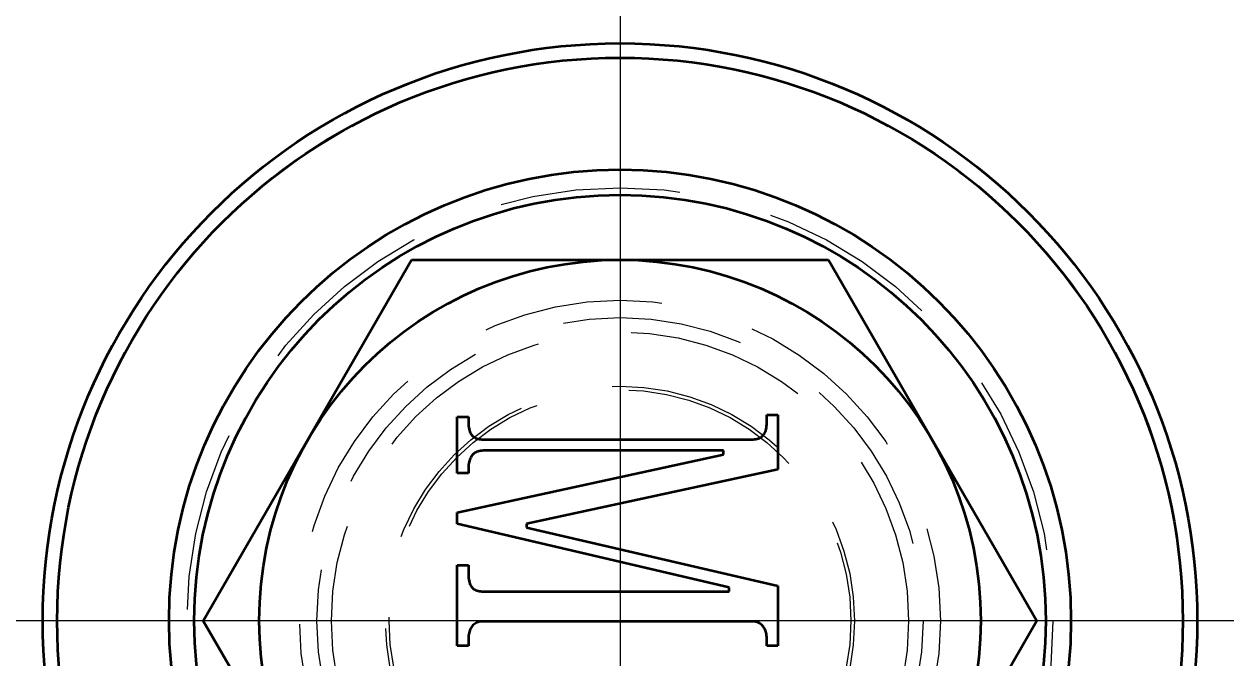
# Model space of a CAD drawing. Header units: millimetres. Extents: x 9439 to 18429, y 1498 to 3280.
# Drawn here: x 9818.16 to 9834.82, y 2898.82 to 2907.6 of the extents above; entities that cross this region are included whole.
import ezdxf

# ---------------------------------------------------------------- set-up
doc = ezdxf.new("R2010")
doc.units = ezdxf.units.MM
doc.linetypes.add('CENTER-HOKUTO', pattern=[23, 20, -1, 1, -1])
doc.linetypes.add('HIDDEN-HOKUTO', pattern=[3.8, 2.5, -1.3])
doc.layers.add('AM_7', color=2, linetype='CENTER-HOKUTO', lineweight=30)
doc.layers.add('AM_HID', color=1, linetype='HIDDEN-HOKUTO', lineweight=25)
doc.layers.add('word_dim', color=253, linetype='Continuous')
doc.styles.get("Standard").update_dxf_attribs({"font": 'romans.shx', "bigfont": 'bigfont.shx'})
doc.dimstyles.new('RS1-6', dxfattribs={"dimscale": 6, "dimtxt": 3.5, "dimasz": 3, "dimexe": 1, "dimexo": 0, "dimgap": 1, "dimtad": 3, "dimdsep": 46, "dimtxsty": 'Standard', "dimblk1": 'OPEN', "dimblk2": 'OPEN', "dimsah": 1, "dimcen": 0, "dimclrd": 256, "dimclre": 256, "dimclrt": 3, "dimadec": 0, "dimazin": 0, "dimtfac": 1, "dimtmove": 0, "dimatfit": 3, "dimldrblk": 'OPEN', "dimfxl": 0, "dimtolj": 1, "dimtzin": 0, "dimarcsym": 0})

# ---------------------------------------------------------------- blocks, each defined once
blk = doc.blocks.new('_Open')
at = {"color": 0, "lineweight": -2}
for p, q in [((-1, 0.16667), (0, 0)), ((-1, -0.16667), (0, 0)), ((0, 0), (-1, 0))]:
    blk.add_line(p, q, dxfattribs=at)
blk = doc.blocks.new('*D268')
at = {"layer": 'DEFPOINTS', "color": 0, "linetype": 'Continuous', "ltscale": 2}
for p in [(10571.049, 3021.932), (10571.049, 2849.659), (9753.733, 2829.082)]:
    blk.add_point(p, dxfattribs=at)
at = {"layer": 'word_dim', "linetype": 'Continuous', "lineweight": -2, "ltscale": 2}
for p, q in [((9753.733, 2829.082), (9753.733, 3027.932)), ((10571.049, 2849.659), (10571.049, 3027.932)), ((9771.733, 3021.932), (10553.049, 3021.932))]:
    blk.add_line(p, q, dxfattribs=at)
at = {"layer": 'word_dim', "linetype": 'Continuous', "lineweight": -2, "ltscale": 2, "xscale": 18, "yscale": 18, "zscale": 18, "rotation": 180}
blk.add_blockref('_Open', (9753.733, 3021.932), dxfattribs=at)
at = {"layer": 'word_dim', "linetype": 'Continuous', "lineweight": -2, "ltscale": 2, "xscale": 18, "yscale": 18, "zscale": 18}
blk.add_blockref('_Open', (10571.049, 3021.932), dxfattribs=at)
at = {"layer": 'word_dim', "color": 3, "linetype": 'Continuous', "ltscale": 2, "insert": (10162.391, 3038.432), "char_height": 21, "attachment_point": 5}
blk.add_mtext('\\A1;817.32', dxfattribs=at)

msp = doc.modelspace()

# ---------------------------------------------------------------- linework, layer by layer
at = {"color": 7, "lineweight": 35, "ltscale": 0.144319}
for p, q in [((9820.649, 2899.332), (9823.535, 2904.332)), ((9829.314, 2904.332), (9832.2, 2899.332)), ((9823.535, 2894.332), (9820.649, 2899.332)), ((9832.2, 2899.332), (9829.314, 2894.332))]:
    msp.add_line(p, q, dxfattribs=at)
at = {"color": 7, "lineweight": 35, "ltscale": 0.072244}
for p, q in [((9823.535, 2904.332), (9826.424, 2904.332)), ((9826.424, 2904.332), (9829.314, 2904.332))]:
    msp.add_line(p, q, dxfattribs=at)
at = {"color": 7, "lineweight": 35, "ltscale": 0.019501}
msp.add_line((9824.167, 2901.377), (9824.167, 2902.157), dxfattribs=at)
at = {"color": 7, "lineweight": 35, "ltscale": 0.0039}
for p, q in [((9824.167, 2902.157), (9824.323, 2902.157)), ((9824.323, 2901.377), (9824.167, 2901.377)), ((9824.167, 2900.103), (9824.323, 2900.103)), ((9824.323, 2898.985), (9824.167, 2898.985))]:
    msp.add_line(p, q, dxfattribs=at)
at = {"color": 7, "lineweight": 35, "ltscale": 0.00195}
for p, q in [((9824.323, 2902.157), (9824.323, 2902.079)), ((9824.323, 2901.455), (9824.323, 2901.377))]:
    msp.add_line(p, q, dxfattribs=at)
at = {"color": 7, "lineweight": 35, "ltscale": 0.002599}
for p, q in [((9828.457, 2902.079), (9828.457, 2902.183)), ((9824.323, 2899.089), (9824.323, 2898.985)), ((9828.457, 2898.985), (9828.457, 2899.089))]:
    msp.add_line(p, q, dxfattribs=at)
at = {"color": 7, "lineweight": 35, "ltscale": 0.003899}
for p, q in [((9828.457, 2902.183), (9828.613, 2902.183)), ((9828.613, 2898.985), (9828.457, 2898.985))]:
    msp.add_line(p, q, dxfattribs=at)
at = {"color": 7, "lineweight": 35, "ltscale": 0.018849}
msp.add_line((9828.613, 2902.183), (9828.613, 2901.429), dxfattribs=at)
at = {"color": 7, "lineweight": 35, "ltscale": 0.000631863}
for p, q in [((9824.323, 2902.079), (9824.324, 2902.053)), ((9828.457, 2902.053), (9828.457, 2902.079))]:
    msp.add_line(p, q, dxfattribs=at)
at = {"color": 7, "lineweight": 35, "ltscale": 0.000591746}
msp.add_line((9824.324, 2902.053), (9824.325, 2902.03), dxfattribs=at)
at = {"color": 7, "lineweight": 35, "ltscale": 0.000556251}
for p, q in [((9824.325, 2902.03), (9824.328, 2902.008)), ((9824.325, 2899.924), (9824.328, 2899.902))]:
    msp.add_line(p, q, dxfattribs=at)
at = {"color": 7, "lineweight": 35, "ltscale": 0.000522042}
msp.add_line((9824.328, 2902.008), (9824.331, 2901.987), dxfattribs=at)
at = {"color": 7, "lineweight": 35, "ltscale": 0.000487396}
for p, q in [((9824.331, 2901.987), (9824.336, 2901.968)), ((9828.444, 2901.968), (9828.449, 2901.987))]:
    msp.add_line(p, q, dxfattribs=at)
at = {"color": 7, "lineweight": 35, "ltscale": 0.000458894}
for p, q in [((9824.336, 2901.968), (9824.342, 2901.951)), ((9828.438, 2901.951), (9828.444, 2901.968))]:
    msp.add_line(p, q, dxfattribs=at)
at = {"color": 7, "lineweight": 35, "ltscale": 0.000431972}
msp.add_line((9824.342, 2901.951), (9824.349, 2901.935), dxfattribs=at)
at = {"color": 7, "lineweight": 35, "ltscale": 0.000406254}
msp.add_line((9824.349, 2901.935), (9824.356, 2901.921), dxfattribs=at)
at = {"color": 7, "lineweight": 35, "ltscale": 0.000406984}
msp.add_line((9828.424, 2901.921), (9828.432, 2901.935), dxfattribs=at)
at = {"color": 7, "lineweight": 35, "ltscale": 0.000431371}
msp.add_line((9828.432, 2901.935), (9828.438, 2901.951), dxfattribs=at)
at = {"color": 7, "lineweight": 35, "ltscale": 0.000522308}
msp.add_line((9828.449, 2901.987), (9828.452, 2902.008), dxfattribs=at)
at = {"color": 7, "lineweight": 35, "ltscale": 0.000556073}
msp.add_line((9828.452, 2902.008), (9828.455, 2902.03), dxfattribs=at)
at = {"color": 7, "lineweight": 35, "ltscale": 0.000591846}
msp.add_line((9828.455, 2902.03), (9828.457, 2902.053), dxfattribs=at)
at = {"color": 7, "lineweight": 35, "ltscale": 0.000388144}
for p, q in [((9824.356, 2901.921), (9824.365, 2901.908)), ((9828.415, 2901.908), (9828.424, 2901.921)), ((9824.356, 2899.815), (9824.365, 2899.802))]:
    msp.add_line(p, q, dxfattribs=at)
at = {"color": 7, "lineweight": 35, "ltscale": 0.00037293}
for p, q in [((9824.365, 2901.908), (9824.375, 2901.897)), ((9828.405, 2901.897), (9828.415, 2901.908)), ((9824.365, 2899.802), (9824.375, 2899.791))]:
    msp.add_line(p, q, dxfattribs=at)
at = {"color": 7, "lineweight": 35, "ltscale": 0.000368382}
for p, q in [((9824.375, 2901.897), (9824.386, 2901.887)), ((9824.375, 2899.791), (9824.386, 2899.781))]:
    msp.add_line(p, q, dxfattribs=at)
at = {"color": 7, "lineweight": 35, "ltscale": 0.000372017}
for p, q in [((9824.386, 2901.887), (9824.398, 2901.878)), ((9824.386, 2899.781), (9824.398, 2899.772))]:
    msp.add_line(p, q, dxfattribs=at)
at = {"color": 7, "lineweight": 35, "ltscale": 0.000379183}
msp.add_line((9824.398, 2901.878), (9824.411, 2901.87), dxfattribs=at)
at = {"color": 7, "lineweight": 35, "ltscale": 0.000389685}
for p, q in [((9824.411, 2901.87), (9824.425, 2901.863)), ((9828.355, 2901.863), (9828.369, 2901.87)), ((9824.411, 2899.764), (9824.425, 2899.757))]:
    msp.add_line(p, q, dxfattribs=at)
at = {"color": 7, "lineweight": 35, "ltscale": 0.000402722}
for p, q in [((9824.425, 2901.863), (9824.44, 2901.858)), ((9828.34, 2901.858), (9828.355, 2901.863))]:
    msp.add_line(p, q, dxfattribs=at)
at = {"color": 7, "lineweight": 35, "ltscale": 0.000419617}
for p, q in [((9824.44, 2901.858), (9824.456, 2901.853)), ((9824.44, 2899.752), (9824.456, 2899.747))]:
    msp.add_line(p, q, dxfattribs=at)
at = {"color": 7, "lineweight": 35, "ltscale": 0.000438121}
for p, q in [((9824.456, 2901.853), (9824.473, 2901.849)), ((9828.307, 2901.849), (9828.324, 2901.853)), ((9824.456, 2899.747), (9824.473, 2899.743))]:
    msp.add_line(p, q, dxfattribs=at)
at = {"color": 7, "lineweight": 35, "ltscale": 0.000459421}
for p, q in [((9824.473, 2901.849), (9824.492, 2901.847)), ((9828.289, 2901.847), (9828.307, 2901.849)), ((9824.473, 2899.743), (9824.492, 2899.741))]:
    msp.add_line(p, q, dxfattribs=at)
at = {"color": 7, "lineweight": 35, "ltscale": 0.000482163}
for p, q in [((9824.492, 2901.847), (9824.511, 2901.845)), ((9828.269, 2901.845), (9828.289, 2901.847)), ((9824.492, 2899.741), (9824.511, 2899.739))]:
    msp.add_line(p, q, dxfattribs=at)
at = {"color": 7, "lineweight": 35, "ltscale": 0.000508303}
for p, q in [((9824.511, 2901.845), (9824.531, 2901.845)), ((9824.511, 2899.739), (9824.531, 2899.739))]:
    msp.add_line(p, q, dxfattribs=at)
at = {"color": 7, "lineweight": 35, "ltscale": 0.09295}
for p, q in [((9824.531, 2901.845), (9828.249, 2901.845)), ((9828.249, 2899.323), (9824.531, 2899.323))]:
    msp.add_line(p, q, dxfattribs=at)
at = {"color": 7, "lineweight": 35, "ltscale": 0.000506778}
msp.add_line((9828.249, 2901.845), (9828.269, 2901.845), dxfattribs=at)
at = {"color": 7, "lineweight": 35, "ltscale": 0.000421082}
for p, q in [((9828.324, 2901.853), (9828.34, 2901.858)), ((9824.356, 2899.23), (9824.349, 2899.215))]:
    msp.add_line(p, q, dxfattribs=at)
at = {"color": 7, "lineweight": 35, "ltscale": 0.000377876}
msp.add_line((9828.369, 2901.87), (9828.382, 2901.878), dxfattribs=at)
at = {"color": 7, "lineweight": 35, "ltscale": 0.000373245}
msp.add_line((9828.382, 2901.878), (9828.394, 2901.887), dxfattribs=at)
at = {"color": 7, "lineweight": 35, "ltscale": 0.000367252}
msp.add_line((9828.394, 2901.887), (9828.405, 2901.897), dxfattribs=at)
at = {"color": 7, "lineweight": 35, "ltscale": 0.094474}
msp.add_line((9824.167, 2900.831), (9827.859, 2901.637), dxfattribs=at)
at = {"color": 7, "lineweight": 35, "ltscale": 0.000419728}
msp.add_line((9824.356, 2901.596), (9824.349, 2901.581), dxfattribs=at)
at = {"color": 7, "lineweight": 35, "ltscale": 0.000418753}
msp.add_line((9824.365, 2901.61), (9824.356, 2901.596), dxfattribs=at)
at = {"color": 7, "lineweight": 35, "ltscale": 0.000415658}
for p, q in [((9824.375, 2901.624), (9824.365, 2901.61)), ((9824.375, 2899.258), (9824.365, 2899.244)), ((9828.415, 2899.244), (9828.405, 2899.258))]:
    msp.add_line(p, q, dxfattribs=at)
at = {"color": 7, "lineweight": 35, "ltscale": 0.000411832}
msp.add_line((9824.386, 2901.636), (9824.375, 2901.624), dxfattribs=at)
at = {"color": 7, "lineweight": 35, "ltscale": 0.00040709}
for p, q in [((9824.398, 2901.647), (9824.386, 2901.636)), ((9824.398, 2899.281), (9824.386, 2899.27))]:
    msp.add_line(p, q, dxfattribs=at)
at = {"color": 7, "lineweight": 35, "ltscale": 0.000406494}
for p, q in [((9824.411, 2901.657), (9824.398, 2901.647)), ((9824.411, 2899.291), (9824.398, 2899.281))]:
    msp.add_line(p, q, dxfattribs=at)
at = {"color": 7, "lineweight": 35, "ltscale": 0.000410064}
msp.add_line((9824.425, 2901.665), (9824.411, 2901.657), dxfattribs=at)
at = {"color": 7, "lineweight": 35, "ltscale": 0.000417037}
for p, q in [((9824.44, 2901.672), (9824.425, 2901.665)), ((9824.44, 2899.306), (9824.425, 2899.299)), ((9828.355, 2899.299), (9828.34, 2899.306))]:
    msp.add_line(p, q, dxfattribs=at)
at = {"color": 7, "lineweight": 35, "ltscale": 0.00042812}
msp.add_line((9824.456, 2901.678), (9824.44, 2901.672), dxfattribs=at)
at = {"color": 7, "lineweight": 35, "ltscale": 0.000443782}
msp.add_line((9824.473, 2901.683), (9824.456, 2901.678), dxfattribs=at)
at = {"color": 7, "lineweight": 35, "ltscale": 0.000461848}
msp.add_line((9824.492, 2901.686), (9824.473, 2901.683), dxfattribs=at)
at = {"color": 7, "lineweight": 35, "ltscale": 0.000483126}
for p, q in [((9824.511, 2901.688), (9824.492, 2901.686)), ((9824.511, 2899.322), (9824.492, 2899.32)), ((9828.289, 2899.32), (9828.269, 2899.322))]:
    msp.add_line(p, q, dxfattribs=at)
at = {"color": 7, "lineweight": 35, "ltscale": 0.000508395}
for p, q in [((9824.531, 2901.689), (9824.511, 2901.688)), ((9824.531, 2899.323), (9824.511, 2899.322))]:
    msp.add_line(p, q, dxfattribs=at)
at = {"color": 7, "lineweight": 35, "ltscale": 0.0832}
msp.add_line((9827.859, 2901.689), (9824.531, 2901.689), dxfattribs=at)
at = {"color": 7, "lineweight": 35, "ltscale": 0.0013}
for p, q in [((9827.859, 2901.637), (9827.859, 2901.689)), ((9827.937, 2899.739), (9827.937, 2899.791))]:
    msp.add_line(p, q, dxfattribs=at)
at = {"color": 7, "lineweight": 35, "ltscale": 0.000511354}
for p, q in [((9824.324, 2901.475), (9824.323, 2901.455)), ((9824.324, 2899.109), (9824.323, 2899.089)), ((9828.457, 2899.089), (9828.457, 2899.109))]:
    msp.add_line(p, q, dxfattribs=at)
at = {"color": 7, "lineweight": 35, "ltscale": 0.00049129}
msp.add_line((9824.325, 2901.495), (9824.324, 2901.475), dxfattribs=at)
at = {"color": 7, "lineweight": 35, "ltscale": 0.00047604}
for p, q in [((9824.328, 2901.514), (9824.325, 2901.495)), ((9824.328, 2899.148), (9824.325, 2899.129))]:
    msp.add_line(p, q, dxfattribs=at)
at = {"color": 7, "lineweight": 35, "ltscale": 0.000460545}
msp.add_line((9824.331, 2901.532), (9824.328, 2901.514), dxfattribs=at)
at = {"color": 7, "lineweight": 35, "ltscale": 0.000447522}
msp.add_line((9824.336, 2901.549), (9824.331, 2901.532), dxfattribs=at)
at = {"color": 7, "lineweight": 35, "ltscale": 0.000437185}
msp.add_line((9824.342, 2901.565), (9824.336, 2901.549), dxfattribs=at)
at = {"color": 7, "lineweight": 35, "ltscale": 0.000429171}
for p, q in [((9824.349, 2901.581), (9824.342, 2901.565)), ((9824.349, 2899.215), (9824.342, 2899.199))]:
    msp.add_line(p, q, dxfattribs=at)
at = {"color": 7, "lineweight": 35, "ltscale": 0.089115}
msp.add_line((9828.613, 2901.429), (9825.129, 2900.675), dxfattribs=at)
at = {"color": 7, "lineweight": 35, "ltscale": 0.003902}
msp.add_line((9824.167, 2900.675), (9824.167, 2900.831), dxfattribs=at)
at = {"color": 7, "lineweight": 35, "ltscale": 0.096807}
msp.add_line((9827.937, 2899.791), (9824.167, 2900.675), dxfattribs=at)
at = {"color": 7, "lineweight": 35, "ltscale": 0.001299}
msp.add_line((9825.129, 2900.675), (9825.129, 2900.623), dxfattribs=at)
at = {"color": 7, "lineweight": 35, "ltscale": 0.089399}
msp.add_line((9825.129, 2900.623), (9828.613, 2899.817), dxfattribs=at)
at = {"color": 7, "lineweight": 35, "ltscale": 0.02795}
msp.add_line((9824.167, 2898.985), (9824.167, 2900.103), dxfattribs=at)
at = {"color": 7, "lineweight": 35, "ltscale": 0.00325}
msp.add_line((9824.323, 2900.103), (9824.323, 2899.973), dxfattribs=at)
at = {"color": 7, "lineweight": 35, "ltscale": 0.000630338}
msp.add_line((9824.323, 2899.973), (9824.324, 2899.947), dxfattribs=at)
at = {"color": 7, "lineweight": 35, "ltscale": 0.000593269}
msp.add_line((9824.324, 2899.947), (9824.325, 2899.924), dxfattribs=at)
at = {"color": 7, "lineweight": 35, "ltscale": 0.000520539}
msp.add_line((9824.328, 2899.902), (9824.331, 2899.881), dxfattribs=at)
at = {"color": 7, "lineweight": 35, "ltscale": 0.000490358}
msp.add_line((9824.331, 2899.881), (9824.336, 2899.862), dxfattribs=at)
at = {"color": 7, "lineweight": 35, "ltscale": 0.000457443}
msp.add_line((9824.336, 2899.862), (9824.342, 2899.845), dxfattribs=at)
at = {"color": 7, "lineweight": 35, "ltscale": 0.000430571}
msp.add_line((9824.342, 2899.845), (9824.349, 2899.829), dxfattribs=at)
at = {"color": 7, "lineweight": 35, "ltscale": 0.000407595}
msp.add_line((9824.349, 2899.829), (9824.356, 2899.815), dxfattribs=at)
at = {"color": 7, "lineweight": 35, "ltscale": 0.0003784}
msp.add_line((9824.398, 2899.772), (9824.411, 2899.764), dxfattribs=at)
at = {"color": 7, "lineweight": 35, "ltscale": 0.020799}
msp.add_line((9828.613, 2899.817), (9828.613, 2898.985), dxfattribs=at)
at = {"color": 7, "lineweight": 35, "ltscale": 0.000403262}
msp.add_line((9824.425, 2899.757), (9824.44, 2899.752), dxfattribs=at)
at = {"color": 7, "lineweight": 35, "ltscale": 0.08515}
msp.add_line((9824.531, 2899.739), (9827.937, 2899.739), dxfattribs=at)
at = {"color": 7, "lineweight": 35, "ltscale": 0.000412975}
msp.add_line((9824.386, 2899.27), (9824.375, 2899.258), dxfattribs=at)
at = {"color": 7, "lineweight": 35, "ltscale": 0.000409277}
for p, q in [((9824.425, 2899.299), (9824.411, 2899.291)), ((9828.369, 2899.291), (9828.355, 2899.299))]:
    msp.add_line(p, q, dxfattribs=at)
at = {"color": 7, "lineweight": 35, "ltscale": 0.000428639}
msp.add_line((9824.456, 2899.312), (9824.44, 2899.306), dxfattribs=at)
at = {"color": 7, "lineweight": 35, "ltscale": 0.000443391}
for p, q in [((9824.473, 2899.317), (9824.456, 2899.312)), ((9828.324, 2899.312), (9828.307, 2899.317))]:
    msp.add_line(p, q, dxfattribs=at)
at = {"color": 7, "lineweight": 35, "ltscale": 0.000462117}
for p, q in [((9824.492, 2899.32), (9824.473, 2899.317)), ((9828.307, 2899.317), (9828.289, 2899.32))]:
    msp.add_line(p, q, dxfattribs=at)
at = {"color": 7, "lineweight": 35, "ltscale": 0.00050687}
msp.add_line((9828.269, 2899.322), (9828.249, 2899.323), dxfattribs=at)
at = {"color": 7, "lineweight": 35, "ltscale": 0.000430073}
msp.add_line((9828.34, 2899.306), (9828.324, 2899.312), dxfattribs=at)
at = {"color": 7, "lineweight": 35, "ltscale": 0.000405275}
msp.add_line((9828.382, 2899.281), (9828.369, 2899.291), dxfattribs=at)
at = {"color": 7, "lineweight": 35, "ltscale": 0.000408212}
msp.add_line((9828.394, 2899.27), (9828.382, 2899.281), dxfattribs=at)
at = {"color": 7, "lineweight": 35, "ltscale": 0.000411968}
msp.add_line((9828.405, 2899.258), (9828.394, 2899.27), dxfattribs=at)
at = {"color": 7, "lineweight": 35, "ltscale": 0.000492812}
msp.add_line((9824.325, 2899.129), (9824.324, 2899.109), dxfattribs=at)
at = {"color": 7, "lineweight": 35, "ltscale": 0.000459049}
msp.add_line((9824.331, 2899.166), (9824.328, 2899.148), dxfattribs=at)
at = {"color": 7, "lineweight": 35, "ltscale": 0.000448995}
for p, q in [((9824.336, 2899.183), (9824.331, 2899.166)), ((9828.449, 2899.166), (9828.444, 2899.183))]:
    msp.add_line(p, q, dxfattribs=at)
at = {"color": 7, "lineweight": 35, "ltscale": 0.000435742}
for p, q in [((9824.342, 2899.199), (9824.336, 2899.183)), ((9828.444, 2899.183), (9828.438, 2899.199))]:
    msp.add_line(p, q, dxfattribs=at)
at = {"color": 7, "lineweight": 35, "ltscale": 0.000417458}
for p, q in [((9824.365, 2899.244), (9824.356, 2899.23)), ((9828.424, 2899.23), (9828.415, 2899.244))]:
    msp.add_line(p, q, dxfattribs=at)
at = {"color": 7, "lineweight": 35, "ltscale": 0.000421786}
msp.add_line((9828.432, 2899.215), (9828.424, 2899.23), dxfattribs=at)
at = {"color": 7, "lineweight": 35, "ltscale": 0.000428566}
msp.add_line((9828.438, 2899.199), (9828.432, 2899.215), dxfattribs=at)
at = {"color": 7, "lineweight": 35, "ltscale": 0.00045935}
msp.add_line((9828.452, 2899.148), (9828.449, 2899.166), dxfattribs=at)
at = {"color": 7, "lineweight": 35, "ltscale": 0.000475832}
msp.add_line((9828.455, 2899.129), (9828.452, 2899.148), dxfattribs=at)
at = {"color": 7, "lineweight": 35, "ltscale": 0.000492932}
msp.add_line((9828.457, 2899.109), (9828.455, 2899.129), dxfattribs=at)
at = {"color": 7, "lineweight": 35}
for radius in [8, 7.8, 6.25, 5.9, 5]:
    msp.add_circle((9826.424, 2899.332), radius, dxfattribs=at)
at = {"layer": 'AM_7', "color": 2, "lineweight": 13}
for p, q in [((9826.424, 2909.732), (9826.424, 2888.932)), ((9836.825, 2899.332), (9816.024, 2899.332))]:
    msp.add_line(p, q, dxfattribs=at)
at = {"layer": 'AM_HID', "color": 1, "lineweight": 13}
for radius in [7.8, 6, 4.44, 4.2, 4.2, 4, 3.25, 3.2]:
    msp.add_circle((9826.424, 2899.332), radius, dxfattribs=at)

# ---------------------------------------------------------------- dimensions: what is measured, and where the dimension line sits
at = {"layer": 'word_dim', "linetype": 'Continuous', "ltscale": 2}
dim = msp.add_linear_dim(base=(10571.049, 3021.932), p1=(9753.733, 2829.082), p2=(10571.049, 2849.659), dimstyle='RS1-6', dxfattribs=at)
dim.commit()
dim.dimension.update_dxf_attribs({"geometry": '*D268', "text_midpoint": (10162.391, 3038.432)})

doc.saveas('drawing.dxf')
